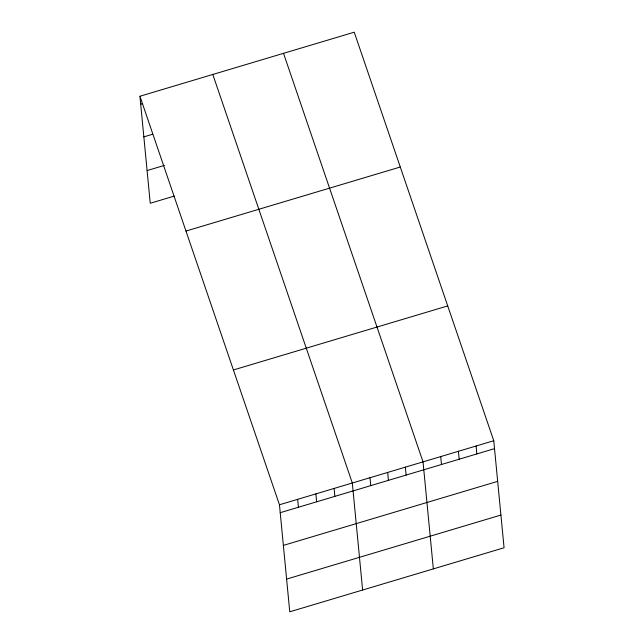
<?xml version="1.0" encoding="UTF-8"?>
<svg xmlns="http://www.w3.org/2000/svg" width="644" height="644" viewBox="0 0 644 644"><rect width="100%" height="100%" fill="white"/><g stroke="black" fill="none" stroke-linecap="round" stroke-linejoin="round"><path stroke-width="0.97" d="M139.933 96.246L354.24 32.2L493.755 440.729L504.067 547.754L289.76 611.8L279.456 504.775L139.933 96.246L150.245 203.271L174.21 196.106M140.698 104.167L142.614 103.595M143.845 136.874L152.475 134.29M147.09 170.563L164.349 165.411M185.979 231.059L400.286 167.013M233.41 369.962L447.717 305.916M279.456 504.775L493.755 440.729M280.212 512.696L494.52 448.651M283.368 545.404L497.667 481.358M286.612 579.093L500.911 515.055M283.521 53.331L423.036 461.869L433.34 568.885M212.802 74.471L352.316 483L362.62 590.025M476.077 446.018L476.842 453.94M458.399 451.299L459.164 459.22M440.721 456.58L441.478 464.501M405.358 467.15L406.123 475.071M387.68 472.43L388.437 480.36M369.994 477.719L370.759 485.64M334.099 488.442L334.864 496.371M315.882 493.892L316.647 501.813M297.665 499.333L298.43 507.255"/></g></svg>
